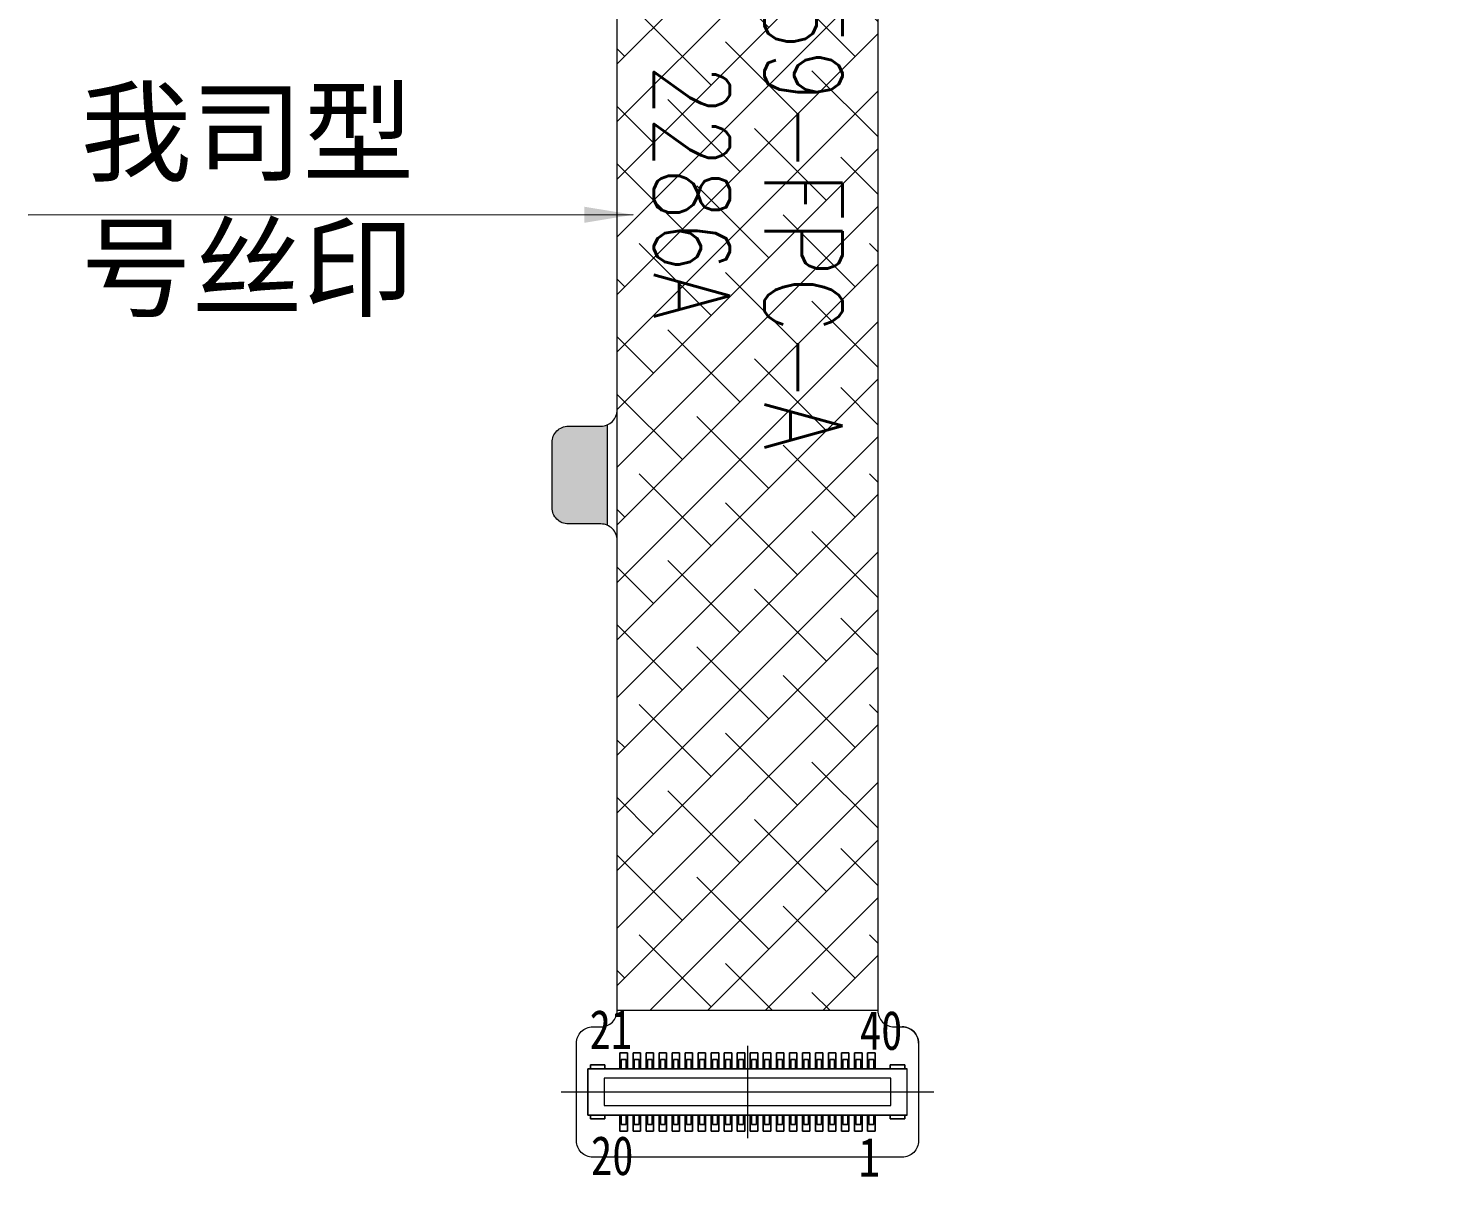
# Model space of a CAD drawing. Header units: inches. Extents: x 4091 to 6273, y -6229 to -5636.
# Drawn here: x 5807.71 to 5851.1, y -6004.36 to -5969.12 of the extents above; entities that cross this region are included whole.
import ezdxf

# ---------------------------------------------------------------- set-up
doc = ezdxf.new("R2010")
doc.units = ezdxf.units.IN
doc.header["$LTSCALE"] = 0.5
doc.header["$MEASUREMENT"] = 0
doc.layers.get('0').update_dxf_attribs({"lineweight": 0})
doc.layers.add('LCM', color=2, linetype='Continuous', lineweight=0)
doc.layers.add('标注', color=3, linetype='Continuous', lineweight=13)
doc.styles.get("Standard").update_dxf_attribs({"font": ''})
doc.styles.add('TEXTSTYLE_0', font='txt', dxfattribs={"width": 0.8})
doc.styles.add('txt', font='txt.shx', dxfattribs={"width": 0.8})
doc.styles.add('仿宋', font='', dxfattribs={"height": 2.5})
doc.styles.get('Standard').set_extended_font_data('SimSun')
doc.styles.get('仿宋').set_extended_font_data('FangSong_GB2312')
doc.dimstyles.new('標注', dxfattribs={"dimscale": 0, "dimtxt": 1.8, "dimasz": 1.5, "dimexe": 0.4, "dimexo": 0.3, "dimgap": 0.35, "dimtad": 0, "dimdsep": 46, "dimtxsty": '仿宋', "dimcen": 0.6, "dimclrd": 3, "dimclre": 3, "dimclrt": 3, "dimazin": 2, "dimtfac": 1, "dimtmove": 0, "dimatfit": 3, "dimfxl": 1, "dimtolj": 1, "dimtzin": 0, "dimlwd": 9, "dimlwe": 9, "dimarcsym": 0})

msp = doc.modelspace()

# ---------------------------------------------------------------- hatches: boundary and pattern name
at = {"layer": 'LCM'}
h = msp.add_hatch(dxfattribs=at)
h.set_pattern_fill('ANSI38', color=256, scale=10, style=0)
h.set_pattern_definition([(45, (2149.0691, -1833.4077), (-0.88388348, 0.88388348), []), (135, (2149.0691, -1833.4077), (-2.65165043, 0.88388348), [3.125, -1.875])])
edge = h.paths.add_edge_path()
edge.add_line((5846.4371, -5944.0881), (5851.1029, -5944.0881))
edge.add_line((5851.1029, -5944.0881), (5851.1029, -5949.5375))
edge.add_arc((5850.1029, -5949.5375), 1, -90, 0, ccw=False)
edge.add_line((5850.1029, -5950.5375), (5835.2929, -5950.5375))
edge.add_arc((5835.2929, -5952.0375), 1.5, 90, 180)
edge.add_line((5833.7929, -5952.0375), (5833.7929, -5999.2613))
edge.add_line((5833.7929, -5999.2613), (5825.7929, -5999.2613))
edge.add_line((5825.7929, -5999.2613), (5825.7929, -5952.0375))
edge.add_arc((5824.2929, -5952.0375), 1.5, 0, 90)
edge.add_line((5824.2929, -5950.5375), (5809.3929, -5950.5375))
edge.add_arc((5809.3929, -5949.5375), 1, 180, 270, ccw=False)
edge.add_line((5808.3929, -5949.5375), (5808.3929, -5938.5375))
edge.add_arc((5809.3929, -5938.5375), 1, 90, 180, ccw=False)
edge.add_line((5809.3929, -5937.5375), (5846.4371, -5937.5375))
edge.add_line((5846.4371, -5937.5375), (5846.4371, -5944.0881))
h = msp.add_hatch(color=256, dxfattribs=at)
h.set_gradient(color1=(255, 127, 0), color2=(250, 125, 0), one_color=1, tint=0.49)
edge = h.paths.add_edge_path()
edge.add_spline(control_points=[(5823.7929, -5983.8304), (5823.7931, -5983.8466), (5823.7941, -5983.8629), (5823.7958, -5983.8792)], knot_values=[0.9375, 0.9375, 0.9375, 0.9375, 1, 1, 1, 1], degree=3, periodic=0)
edge.add_spline(control_points=[(5823.7958, -5983.8792), (5823.7991, -5983.9117), (5823.8054, -5983.944), (5823.8147, -5983.9754)], knot_values=[0.8125, 0.8125, 0.8125, 0.8125, 0.9375, 0.9375, 0.9375, 0.9375], degree=3, periodic=0)
edge.add_spline(control_points=[(5823.8147, -5983.9754), (5823.8194, -5983.9911), (5823.8275, -5984.0143), (5823.8374, -5984.0368), (5823.8409, -5984.0442)], knot_values=[0.71875, 0.71875, 0.71875, 0.71875, 0.78125, 0.8125, 0.8125, 0.8125, 0.8125], degree=3, periodic=0)
edge.add_spline(control_points=[(5823.8409, -5984.0442), (5823.8478, -5984.059), (5823.8555, -5984.0734), (5823.864, -5984.0874)], knot_values=[0.65625, 0.65625, 0.65625, 0.65625, 0.71875, 0.71875, 0.71875, 0.71875], degree=3, periodic=0)
edge.add_spline(control_points=[(5823.864, -5984.0874), (5823.8682, -5984.0945), (5823.8726, -5984.1014), (5823.8771, -5984.1082)], knot_values=[0.625, 0.625, 0.625, 0.625, 0.65625, 0.65625, 0.65625, 0.65625], degree=3, periodic=0)
edge.add_spline(control_points=[(5823.8771, -5984.1082), (5823.8953, -5984.1354), (5823.958, -5984.2116), (5824.0964, -5984.3048), (5824.2279, -5984.3295), (5824.2929, -5984.3304)], knot_values=[0, 0, 0, 0, 0.125, 0.375, 0.625, 0.625, 0.625, 0.625], degree=3, periodic=0)
edge.add_line((5824.2929, -5984.3304), (5825.2929, -5984.3304))
edge.add_spline(control_points=[(5825.2929, -5984.3304), (5825.3579, -5984.3313), (5825.4268, -5984.3442), (5825.49, -5984.3708), (5825.4929, -5984.3721)], knot_values=[0.7380576, 0.7380576, 0.7380576, 0.7380576, 0.9880576, 1, 1, 1, 1], degree=3, periodic=0)
edge.add_line((5825.4929, -5984.3721), (5825.4929, -5981.2887))
edge.add_spline(control_points=[(5825.4929, -5981.2887), (5825.49, -5981.2899), (5825.4268, -5981.3165), (5825.3579, -5981.3295), (5825.2929, -5981.3304)], knot_values=[0, 0, 0, 0, 0.0119621, 0.2619621, 0.2619621, 0.2619621, 0.2619621], degree=3, periodic=0)
edge.add_line((5825.2929, -5981.3304), (5824.2929, -5981.3304))
edge.add_spline(control_points=[(5824.2929, -5981.3304), (5824.2279, -5981.3313), (5824.1457, -5981.3467), (5824.0716, -5981.3816), (5824.0572, -5981.3893)], knot_values=[0.6875, 0.6875, 0.6875, 0.6875, 0.9375, 1, 1, 1, 1], degree=3, periodic=0)
edge.add_spline(control_points=[(5824.0572, -5981.3893), (5824.0428, -5981.397), (5824.0287, -5981.4055), (5824.0151, -5981.4146)], knot_values=[0.625, 0.625, 0.625, 0.625, 0.6875, 0.6875, 0.6875, 0.6875], degree=3, periodic=0)
edge.add_spline(control_points=[(5824.0151, -5981.4146), (5823.9879, -5981.4328), (5823.9117, -5981.4955), (5823.8185, -5981.6338), (5823.7938, -5981.7654), (5823.7929, -5981.8304)], knot_values=[0, 0, 0, 0, 0.125, 0.375, 0.625, 0.625, 0.625, 0.625], degree=3, periodic=0)
edge.add_line((5823.7929, -5981.8304), (5823.7929, -5983.8304))

# ---------------------------------------------------------------- linework, layer by layer
for points in [[(5848.4547, -5933.2101), (5848.4547, -5935.7721, -0.2443869), (5848.2419, -5936.1813), (5846.8498, -5937.1586, 0.2443869), (5846.6371, -5937.5678), (5846.6371, -5939.6575, 0.4142136), (5847.6371, -5940.6575), (5850.1029, -5940.6575, -0.4142136), (5851.1029, -5941.6575), (5851.1029, -5949.5375, -0.4142136), (5850.1029, -5950.5375), (5835.2929, -5950.5375, 0.4142136), (5833.7929, -5952.0375), (5833.7929, -5961.1235, 0.4142136), (5834.2929, -5961.6235), (5835.2929, -5961.6235, -0.4142136), (5835.7929, -5962.1235), (5835.7929, -5964.1235, -0.4142136), (5835.2929, -5964.6235), (5834.2929, -5964.6235, 0.4142136), (5833.7929, -5965.1235), (5833.7929, -5999.2613, 0.4142136), (5834.2929, -5999.7613), (5834.5429, -5999.7613)], [(5835.0429, -6000.2613, 0.4142136), (5834.5429, -5999.7613, -0.4142136), (5835.0429, -6000.2613), (5835.0429, -6003.2613, -0.4142136), (5834.5429, -6003.7613), (5825.0429, -6003.7613, -0.4142136), (5824.5429, -6003.2613), (5824.5429, -6000.2613, -0.4142136), (5825.0429, -5999.7613), (5825.2929, -5999.7613, 0.4142136), (5825.7929, -5999.2613), (5825.7929, -5984.8304, 0.4142136), (5825.2929, -5984.3304), (5824.2929, -5984.3304, -0.4142136), (5823.7929, -5983.8304), (5823.7929, -5981.8304, -0.4142136), (5824.2929, -5981.3304), (5825.2929, -5981.3304, 0.4142136), (5825.7929, -5980.8304), (5825.7929, -5952.0375, 0.4142136)]]:
    msp.add_lwpolyline(points, format="xyb", dxfattribs=at)
msp.add_lwpolyline([(5846.4371, -5944.0881), (5851.1029, -5944.0881), (5851.1029, -5949.5375, -0.4142136), (5850.1029, -5950.5375), (5835.2929, -5950.5375, 0.4142136), (5833.7929, -5952.0375), (5833.7929, -5999.2613), (5825.7929, -5999.2613), (5825.7929, -5952.0375, 0.4142136), (5824.2929, -5950.5375), (5809.3929, -5950.5375, -0.4142136), (5808.3929, -5949.5375), (5808.3929, -5938.5375, -0.4142136), (5809.3929, -5937.5375), (5846.4371, -5937.5375)], format="xyb", close=True, dxfattribs=at)
for points in [[(5825.4929, -5984.3721), (5825.4929, -5981.2887)], [(5829.7929, -6000.3413), (5829.7929, -6003.1813)], [(5829.7929, -6001.0513), (5829.7929, -6002.4713)], [(5824.0729, -6001.7613), (5835.5129, -6001.7613)]]:
    msp.add_lwpolyline(points, dxfattribs=at)
for points in [[(5826.1079, -6000.5613), (5826.1079, -6001.0513), (5826.1079, -6000.5613), (5825.8779, -6000.5613), (5825.8779, -6001.0513), (5825.8779, -6000.5613)], [(5826.5079, -6000.5613), (5826.5079, -6001.0513), (5826.5079, -6000.5613), (5826.2779, -6000.5613), (5826.2779, -6001.0513), (5826.2779, -6000.5613)], [(5826.9079, -6000.5613), (5826.9079, -6001.0513), (5826.9079, -6000.5613), (5826.6779, -6000.5613), (5826.6779, -6001.0513), (5826.6779, -6000.5613)], [(5827.3079, -6000.5613), (5827.3079, -6001.0513), (5827.3079, -6000.5613), (5827.0779, -6000.5613), (5827.0779, -6001.0513), (5827.0779, -6000.5613)], [(5827.4779, -6000.5613), (5827.4779, -6001.0513), (5827.4779, -6000.5613), (5827.7079, -6000.5613), (5827.7079, -6001.0513), (5827.7079, -6000.5613)], [(5827.8779, -6000.5613), (5827.8779, -6001.0513), (5827.8779, -6000.5613), (5828.1079, -6000.5613), (5828.1079, -6001.0513), (5828.1079, -6000.5613)], [(5828.2779, -6000.5613), (5828.2779, -6001.0513), (5828.2779, -6000.5613), (5828.5079, -6000.5613), (5828.5079, -6001.0513), (5828.5079, -6000.5613)], [(5828.6779, -6000.5613), (5828.6779, -6001.0513), (5828.6779, -6000.5613), (5828.9079, -6000.5613), (5828.9079, -6001.0513), (5828.9079, -6000.5613)], [(5829.0779, -6000.5613), (5829.0779, -6001.0513), (5829.0779, -6000.5613), (5829.3079, -6000.5613), (5829.3079, -6001.0513), (5829.3079, -6000.5613)], [(5829.4779, -6000.5613), (5829.4779, -6001.0513), (5829.4779, -6000.5613), (5829.7079, -6000.5613), (5829.7079, -6001.0513), (5829.7079, -6000.5613)], [(5829.8779, -6000.5613), (5829.8779, -6001.0513), (5829.8779, -6000.5613), (5830.1079, -6000.5613), (5830.1079, -6001.0513), (5830.1079, -6000.5613)], [(5830.2779, -6000.5613), (5830.2779, -6001.0513), (5830.2779, -6000.5613), (5830.5079, -6000.5613), (5830.5079, -6001.0513), (5830.5079, -6000.5613)], [(5830.6779, -6000.5613), (5830.6779, -6001.0513), (5830.6779, -6000.5613), (5830.9079, -6000.5613), (5830.9079, -6001.0513), (5830.9079, -6000.5613)], [(5831.0779, -6000.5613), (5831.0779, -6001.0513), (5831.0779, -6000.5613), (5831.3079, -6000.5613), (5831.3079, -6001.0513), (5831.3079, -6000.5613)], [(5831.4779, -6000.5613), (5831.4779, -6001.0513), (5831.4779, -6000.5613), (5831.7079, -6000.5613), (5831.7079, -6001.0513), (5831.7079, -6000.5613)], [(5831.8779, -6000.5613), (5831.8779, -6001.0513), (5831.8779, -6000.5613), (5832.1079, -6000.5613), (5832.1079, -6001.0513), (5832.1079, -6000.5613)], [(5832.5079, -6000.5613), (5832.5079, -6001.0513), (5832.5079, -6000.5613), (5832.2779, -6000.5613), (5832.2779, -6001.0513), (5832.2779, -6000.5613)], [(5832.9079, -6000.5613), (5832.9079, -6001.0513), (5832.9079, -6000.5613), (5832.6779, -6000.5613), (5832.6779, -6001.0513), (5832.6779, -6000.5613)], [(5833.3079, -6000.5613), (5833.3079, -6001.0513), (5833.3079, -6000.5613), (5833.0779, -6000.5613), (5833.0779, -6001.0513), (5833.0779, -6000.5613)], [(5833.7079, -6000.5613), (5833.7079, -6001.0513), (5833.7079, -6000.5613), (5833.4779, -6000.5613), (5833.4779, -6001.0513), (5833.4779, -6000.5613)], [(5834.6929, -6001.0513), (5824.8929, -6001.0513)], [(5834.6929, -6002.4713), (5834.6929, -6001.0513), (5824.8929, -6001.0513), (5824.8929, -6002.4713), (5834.6929, -6002.4713), (5824.8929, -6002.4713), (5824.8929, -6001.0513), (5824.8929, -6002.4713)], [(5824.9679, -6000.9313), (5824.9679, -6001.0513), (5824.9679, -6000.9313), (5825.4179, -6000.9313), (5825.4179, -6001.0513), (5825.4179, -6000.9313)], [(5825.9179, -6000.7613), (5825.9179, -6001.0513), (5825.9179, -6000.7613), (5826.0679, -6000.7613), (5826.0679, -6001.0513), (5826.0679, -6000.7613)], [(5826.3179, -6000.7613), (5826.3179, -6001.0513), (5826.3179, -6000.7613), (5826.4679, -6000.7613), (5826.4679, -6001.0513), (5826.4679, -6000.7613)], [(5826.7179, -6000.7613), (5826.7179, -6001.0513), (5826.7179, -6000.7613), (5826.8679, -6000.7613), (5826.8679, -6001.0513), (5826.8679, -6000.7613)], [(5827.1179, -6000.7613), (5827.1179, -6001.0513), (5827.1179, -6000.7613), (5827.2679, -6000.7613), (5827.2679, -6001.0513), (5827.2679, -6000.7613)], [(5827.5179, -6000.7613), (5827.5179, -6001.0513), (5827.5179, -6000.7613), (5827.6679, -6000.7613), (5827.6679, -6001.0513), (5827.6679, -6000.7613)], [(5827.9179, -6000.7613), (5827.9179, -6001.0513), (5827.9179, -6000.7613), (5828.0679, -6000.7613), (5828.0679, -6001.0513), (5828.0679, -6000.7613)], [(5828.3179, -6000.7613), (5828.3179, -6001.0513), (5828.3179, -6000.7613), (5828.4679, -6000.7613), (5828.4679, -6001.0513), (5828.4679, -6000.7613)], [(5828.7179, -6000.7613), (5828.7179, -6001.0513), (5828.7179, -6000.7613), (5828.8679, -6000.7613), (5828.8679, -6001.0513), (5828.8679, -6000.7613)], [(5829.1179, -6000.7613), (5829.1179, -6001.0513), (5829.1179, -6000.7613), (5829.2679, -6000.7613), (5829.2679, -6001.0513), (5829.2679, -6000.7613)], [(5829.5179, -6000.7613), (5829.5179, -6001.0513), (5829.5179, -6000.7613), (5829.6679, -6000.7613), (5829.6679, -6001.0513), (5829.6679, -6000.7613)], [(5829.9179, -6000.7613), (5829.9179, -6001.0513), (5829.9179, -6000.7613), (5830.0679, -6000.7613), (5830.0679, -6001.0513), (5830.0679, -6000.7613)], [(5830.3179, -6000.7613), (5830.3179, -6001.0513), (5830.3179, -6000.7613), (5830.4679, -6000.7613), (5830.4679, -6001.0513), (5830.4679, -6000.7613)], [(5830.7179, -6000.7613), (5830.7179, -6001.0513), (5830.7179, -6000.7613), (5830.8679, -6000.7613), (5830.8679, -6001.0513), (5830.8679, -6000.7613)], [(5831.1179, -6000.7613), (5831.1179, -6001.0513), (5831.1179, -6000.7613), (5831.2679, -6000.7613), (5831.2679, -6001.0513), (5831.2679, -6000.7613)], [(5831.5179, -6000.7613), (5831.5179, -6001.0513), (5831.5179, -6000.7613), (5831.6679, -6000.7613), (5831.6679, -6001.0513), (5831.6679, -6000.7613)], [(5831.9179, -6000.7613), (5831.9179, -6001.0513), (5831.9179, -6000.7613), (5832.0679, -6000.7613), (5832.0679, -6001.0513), (5832.0679, -6000.7613)], [(5832.3179, -6000.7613), (5832.3179, -6001.0513), (5832.3179, -6000.7613), (5832.4679, -6000.7613), (5832.4679, -6001.0513), (5832.4679, -6000.7613)], [(5832.7179, -6000.7613), (5832.7179, -6001.0513), (5832.7179, -6000.7613), (5832.8679, -6000.7613), (5832.8679, -6001.0513), (5832.8679, -6000.7613)], [(5833.1179, -6000.7613), (5833.1179, -6001.0513), (5833.1179, -6000.7613), (5833.2679, -6000.7613), (5833.2679, -6001.0513), (5833.2679, -6000.7613)], [(5833.5179, -6000.7613), (5833.5179, -6001.0513), (5833.5179, -6000.7613), (5833.6679, -6000.7613), (5833.6679, -6001.0513), (5833.6679, -6000.7613)], [(5834.1679, -6000.9313), (5834.1679, -6001.0513), (5834.1679, -6000.9313), (5834.6179, -6000.9313), (5834.6179, -6001.0513), (5834.6179, -6000.9313)], [(5834.1929, -6002.1813), (5834.1929, -6001.3413), (5825.3929, -6001.3413), (5825.3929, -6002.1813)], [(5825.3929, -6001.3413), (5825.3929, -6002.1813), (5834.1929, -6002.1813), (5834.1929, -6001.3413)], [(5825.4179, -6002.5913), (5825.4179, -6002.4713), (5825.4179, -6002.5913), (5824.9679, -6002.5913), (5824.9679, -6002.4713), (5824.9679, -6002.5913)], [(5825.8779, -6002.9613), (5825.8779, -6002.4713), (5825.8779, -6002.9613), (5826.1079, -6002.9613), (5826.1079, -6002.4713), (5826.1079, -6002.9613)], [(5826.0679, -6002.7613), (5826.0679, -6002.4713), (5826.0679, -6002.7613), (5825.9179, -6002.7613), (5825.9179, -6002.4713), (5825.9179, -6002.7613)], [(5826.2779, -6002.9613), (5826.2779, -6002.4713), (5826.2779, -6002.9613), (5826.5079, -6002.9613), (5826.5079, -6002.4713), (5826.5079, -6002.9613)], [(5826.4679, -6002.7613), (5826.4679, -6002.4713), (5826.4679, -6002.7613), (5826.3179, -6002.7613), (5826.3179, -6002.4713), (5826.3179, -6002.7613)], [(5826.6779, -6002.9613), (5826.6779, -6002.4713), (5826.6779, -6002.9613), (5826.9079, -6002.9613), (5826.9079, -6002.4713), (5826.9079, -6002.9613)], [(5826.8679, -6002.7613), (5826.8679, -6002.4713), (5826.8679, -6002.7613), (5826.7179, -6002.7613), (5826.7179, -6002.4713), (5826.7179, -6002.7613)], [(5827.0779, -6002.9613), (5827.0779, -6002.4713), (5827.0779, -6002.9613), (5827.3079, -6002.9613), (5827.3079, -6002.4713), (5827.3079, -6002.9613)], [(5827.2679, -6002.7613), (5827.2679, -6002.4713), (5827.2679, -6002.7613), (5827.1179, -6002.7613), (5827.1179, -6002.4713), (5827.1179, -6002.7613)], [(5827.7079, -6002.9613), (5827.7079, -6002.4713), (5827.7079, -6002.9613), (5827.4779, -6002.9613), (5827.4779, -6002.4713), (5827.4779, -6002.9613)], [(5827.6679, -6002.7613), (5827.6679, -6002.4713), (5827.6679, -6002.7613), (5827.5179, -6002.7613), (5827.5179, -6002.4713), (5827.5179, -6002.7613)], [(5828.1079, -6002.9613), (5828.1079, -6002.4713), (5828.1079, -6002.9613), (5827.8779, -6002.9613), (5827.8779, -6002.4713), (5827.8779, -6002.9613)], [(5828.0679, -6002.7613), (5828.0679, -6002.4713), (5828.0679, -6002.7613), (5827.9179, -6002.7613), (5827.9179, -6002.4713), (5827.9179, -6002.7613)], [(5828.5079, -6002.9613), (5828.5079, -6002.4713), (5828.5079, -6002.9613), (5828.2779, -6002.9613), (5828.2779, -6002.4713), (5828.2779, -6002.9613)], [(5828.4679, -6002.7613), (5828.4679, -6002.4713), (5828.4679, -6002.7613), (5828.3179, -6002.7613), (5828.3179, -6002.4713), (5828.3179, -6002.7613)], [(5828.9079, -6002.9613), (5828.9079, -6002.4713), (5828.9079, -6002.9613), (5828.6779, -6002.9613), (5828.6779, -6002.4713), (5828.6779, -6002.9613)], [(5828.8679, -6002.7613), (5828.8679, -6002.4713), (5828.8679, -6002.7613), (5828.7179, -6002.7613), (5828.7179, -6002.4713), (5828.7179, -6002.7613)], [(5829.3079, -6002.9613), (5829.3079, -6002.4713), (5829.3079, -6002.9613), (5829.0779, -6002.9613), (5829.0779, -6002.4713), (5829.0779, -6002.9613)], [(5829.2679, -6002.7613), (5829.2679, -6002.4713), (5829.2679, -6002.7613), (5829.1179, -6002.7613), (5829.1179, -6002.4713), (5829.1179, -6002.7613)], [(5829.7079, -6002.9613), (5829.7079, -6002.4713), (5829.7079, -6002.9613), (5829.4779, -6002.9613), (5829.4779, -6002.4713), (5829.4779, -6002.9613)], [(5829.6679, -6002.7613), (5829.6679, -6002.4713), (5829.6679, -6002.7613), (5829.5179, -6002.7613), (5829.5179, -6002.4713), (5829.5179, -6002.7613)], [(5830.1079, -6002.9613), (5830.1079, -6002.4713), (5830.1079, -6002.9613), (5829.8779, -6002.9613), (5829.8779, -6002.4713), (5829.8779, -6002.9613)], [(5830.0679, -6002.7613), (5830.0679, -6002.4713), (5830.0679, -6002.7613), (5829.9179, -6002.7613), (5829.9179, -6002.4713), (5829.9179, -6002.7613)], [(5830.5079, -6002.9613), (5830.5079, -6002.4713), (5830.5079, -6002.9613), (5830.2779, -6002.9613), (5830.2779, -6002.4713), (5830.2779, -6002.9613)], [(5830.4679, -6002.7613), (5830.4679, -6002.4713), (5830.4679, -6002.7613), (5830.3179, -6002.7613), (5830.3179, -6002.4713), (5830.3179, -6002.7613)], [(5830.9079, -6002.9613), (5830.9079, -6002.4713), (5830.9079, -6002.9613), (5830.6779, -6002.9613), (5830.6779, -6002.4713), (5830.6779, -6002.9613)], [(5830.8679, -6002.7613), (5830.8679, -6002.4713), (5830.8679, -6002.7613), (5830.7179, -6002.7613), (5830.7179, -6002.4713), (5830.7179, -6002.7613)], [(5831.3079, -6002.9613), (5831.3079, -6002.4713), (5831.3079, -6002.9613), (5831.0779, -6002.9613), (5831.0779, -6002.4713), (5831.0779, -6002.9613)], [(5831.2679, -6002.7613), (5831.2679, -6002.4713), (5831.2679, -6002.7613), (5831.1179, -6002.7613), (5831.1179, -6002.4713), (5831.1179, -6002.7613)], [(5831.7079, -6002.9613), (5831.7079, -6002.4713), (5831.7079, -6002.9613), (5831.4779, -6002.9613), (5831.4779, -6002.4713), (5831.4779, -6002.9613)], [(5831.6679, -6002.7613), (5831.6679, -6002.4713), (5831.6679, -6002.7613), (5831.5179, -6002.7613), (5831.5179, -6002.4713), (5831.5179, -6002.7613)], [(5832.1079, -6002.9613), (5832.1079, -6002.4713), (5832.1079, -6002.9613), (5831.8779, -6002.9613), (5831.8779, -6002.4713), (5831.8779, -6002.9613)], [(5832.0679, -6002.7613), (5832.0679, -6002.4713), (5832.0679, -6002.7613), (5831.9179, -6002.7613), (5831.9179, -6002.4713), (5831.9179, -6002.7613)], [(5832.2779, -6002.9613), (5832.2779, -6002.4713), (5832.2779, -6002.9613), (5832.5079, -6002.9613), (5832.5079, -6002.4713), (5832.5079, -6002.9613)], [(5832.4679, -6002.7613), (5832.4679, -6002.4713), (5832.4679, -6002.7613), (5832.3179, -6002.7613), (5832.3179, -6002.4713), (5832.3179, -6002.7613)], [(5832.6779, -6002.9613), (5832.6779, -6002.4713), (5832.6779, -6002.9613), (5832.9079, -6002.9613), (5832.9079, -6002.4713), (5832.9079, -6002.9613)], [(5832.8679, -6002.7613), (5832.8679, -6002.4713), (5832.8679, -6002.7613), (5832.7179, -6002.7613), (5832.7179, -6002.4713), (5832.7179, -6002.7613)], [(5833.0779, -6002.9613), (5833.0779, -6002.4713), (5833.0779, -6002.9613), (5833.3079, -6002.9613), (5833.3079, -6002.4713), (5833.3079, -6002.9613)], [(5833.2679, -6002.7613), (5833.2679, -6002.4713), (5833.2679, -6002.7613), (5833.1179, -6002.7613), (5833.1179, -6002.4713), (5833.1179, -6002.7613)], [(5833.4779, -6002.9613), (5833.4779, -6002.4713), (5833.4779, -6002.9613), (5833.7079, -6002.9613), (5833.7079, -6002.4713), (5833.7079, -6002.9613)], [(5833.6679, -6002.7613), (5833.6679, -6002.4713), (5833.6679, -6002.7613), (5833.5179, -6002.7613), (5833.5179, -6002.4713), (5833.5179, -6002.7613)], [(5834.6179, -6002.5913), (5834.6179, -6002.4713), (5834.6179, -6002.5913), (5834.1679, -6002.5913), (5834.1679, -6002.4713), (5834.1679, -6002.5913)]]:
    msp.add_lwpolyline(points, close=True, dxfattribs=at)

# ---------------------------------------------------------------- texts
at = {"color": 1, "style": 'txt', "width": 0.8, "flags": 8}
for tag, p, height in [('D055CD1859-FPC-A', (5830.3177, -5954.7678), 2.390584), ('2286A', (5826.9185, -5970.2163), 2.330819)]:
    msp.add_attdef(tag, p, 'MOD-G240T44TP-586B', height=height, rotation=270, dxfattribs=at)
at = {"layer": 'LCM', "char_height": 1.2, "attachment_point": 9, "style": 'TEXTSTYLE_0'}
for s, insert in [('{\\fSimSun|b0|i0|c134|p2;\\C4;21}', (5826.2505, -6000.4436)), ('{\\fSimSun|b0|i0|c134|p2;\\C4;40}', (5834.5478, -6000.4883)), ('{\\fSimSun|b0|i0|c134|p2;\\C4;20}', (5826.2925, -6004.3316)), ('{\\fSimSun|b0|i0|c134|p2;\\C4;1}', (5833.8575, -6004.3629))]:
    msp.add_mtext(s, dxfattribs=dict(at, insert=insert))
at = {"layer": '标注', "color": 3, "insert": (5809.3222, -5971.0488), "char_height": 2.5, "width": 12.223917, "attachment_point": 1}
msp.add_mtext('我司型号丝印', dxfattribs=at)

# ---------------------------------------------------------------- leaders
at = {"layer": '标注', "color": 3}
msp.add_leader([(5826.2831, -5974.8413), (5807.714, -5974.8545)], dimstyle='標注', override={"dimscale": 1, "dimfxl": 0.18, "dimarcsym": 1}, dxfattribs=at)

doc.saveas('drawing.dxf')
